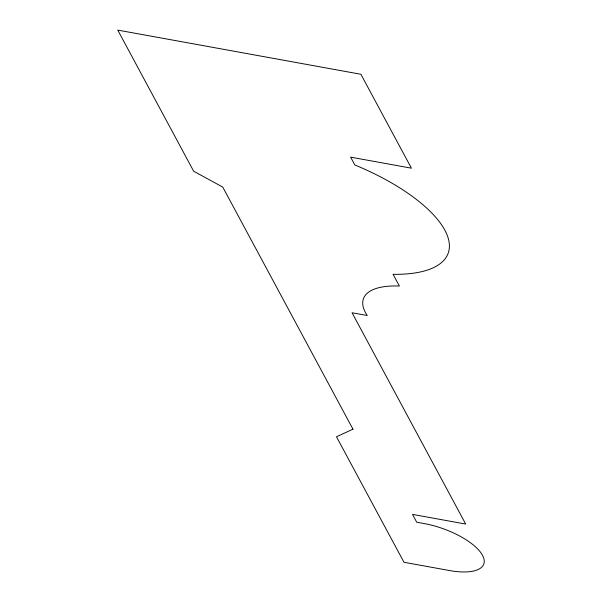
<?xml version="1.0" encoding="UTF-8"?>
<svg xmlns="http://www.w3.org/2000/svg" width="602" height="602" viewBox="0 0 602 602"><rect width="100%" height="100%" fill="white"/><g stroke="black" fill="none" stroke-linecap="round" stroke-linejoin="round"><path stroke-width="0.9" d="M352.96 429.173L336.48 436.774L403.98 562.276L449.574 570.553A49.823 19.384 19.9 0 0 482.533 555.36A49.823 19.384 19.9 0 0 424.32 523.597L416.719 522.22L412.513 514.394L465.7 524.056L352.05 312.754L367.243 315.516A79.848 31.071 19.9 0 1 399.389 286.048L393.068 274.309A132.417 51.531 19.9 0 0 447.655 236.473A132.417 51.531 19.9 0 0 354.834 164.971L350.62 157.145L411.407 168.184L360.899 74.272L117.751 30.1L193.648 171.209L222.755 187.087L352.96 429.173"/></g></svg>
